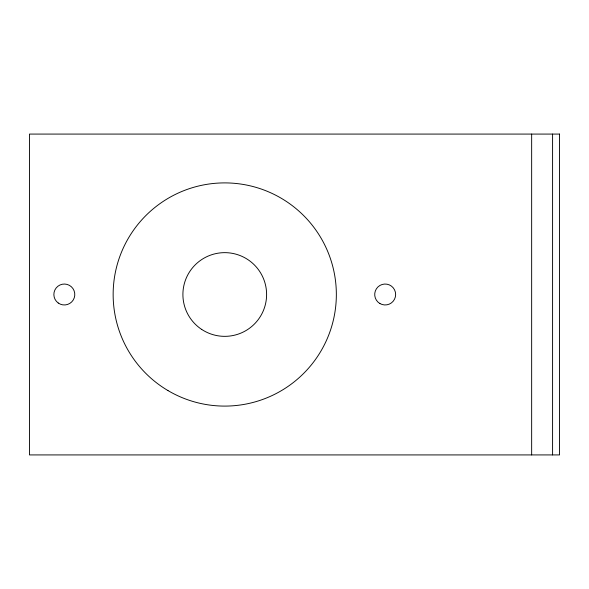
<?xml version="1.0" encoding="UTF-8"?>
<svg xmlns="http://www.w3.org/2000/svg" width="589" height="589" viewBox="0 0 589 589"><rect width="100%" height="100%" fill="white"/><g stroke="black" fill="none" stroke-linecap="round" stroke-linejoin="round"><path stroke-width="0.88" d="M552.585 134.078L552.585 454.922M531.653 134.078L531.653 454.922M559.55 134.078L29.45 134.078L29.45 454.922L559.55 454.922L559.55 134.078M201.725 329.442A41.848 41.848 0 0 0 266.53 296.966A41.848 41.848 0 0 0 206.003 257.084A41.848 41.848 0 0 0 201.725 329.442M379.927 303.549A10.462 10.462 0 0 0 395.639 294.522A10.462 10.462 0 0 0 379.964 285.429A10.462 10.462 0 0 0 379.927 303.549M58.259 303.026A10.462 10.462 0 0 0 74.744 295.494A10.462 10.462 0 0 0 59.975 284.988A10.462 10.462 0 0 0 58.259 303.026M167.983 390.581A111.601 111.601 0 0 0 336.341 295.619A111.601 111.601 0 0 0 169.919 197.293A111.601 111.601 0 0 0 167.983 390.581"/></g></svg>
